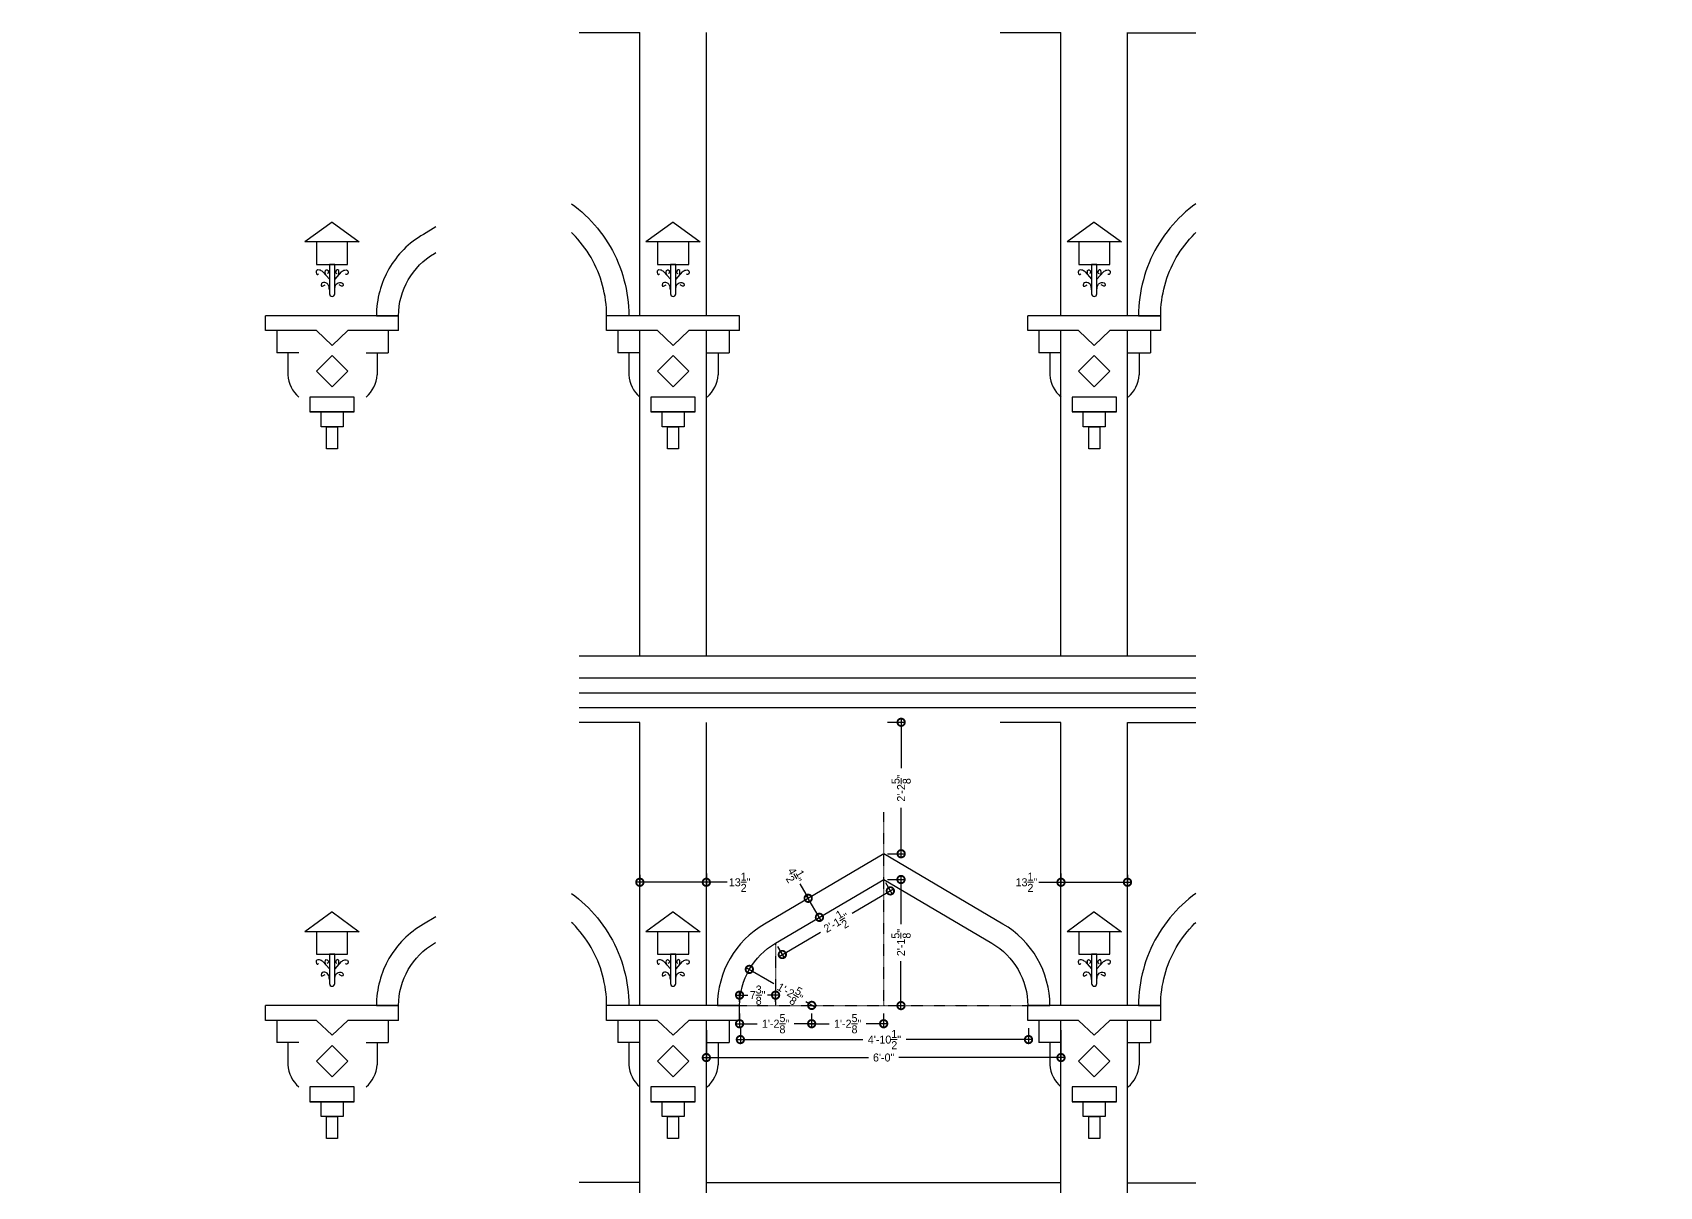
# Paper-space layout 'Layout3' of a CAD drawing. Header units: millimetres. Extents: x 394 to 1198, y 4 to 540.
# Drawn here: x 867.6 to 1197.9, y 305.7 to 539.9 of the extents above; entities that cross this region are included whole.
import ezdxf
from ezdxf.xclip import XClip

# ---------------------------------------------------------------- set-up
doc = ezdxf.new("R2010")
doc.units = ezdxf.units.MM
doc.header["$XCLIPFRAME"] = 0
doc.linetypes.add('BORDER2', pattern=[0.875, 0.25, -0.125, 0.25, -0.125, 0, -0.125])
doc.layers.get('0').update_dxf_attribs({"color": 254})
doc.layers.add('Dim', color=7, linetype='Continuous', lineweight=9)
for name, color, linetype in [('ele', 43, 'Continuous'), ('ele1', 1, 'Continuous'), ('Pillar', 30, 'Continuous'), ('Text', 255, 'Continuous')]:
    doc.layers.add(name, color=color, linetype=linetype)
doc.dimstyles.new('¾ Scale', dxfattribs={"dimtxt": 1.625, "dimasz": 3, "dimexe": 0.75, "dimexo": 0.75, "dimgap": 0.09, "dimtad": 0, "dimdec": 3, "dimzin": 3, "dimdsep": 46, "dimlunit": 4, "dimtxsty": 'Standard', "dimblk": 'DOTSMALL', "dimcen": 0.09, "dimdle": 0.75, "dimadec": 0, "dimazin": 0, "dimtfac": 1, "dimtdec": 3, "dimtmove": 1, "dimatfit": 3, "dimfxl": 1, "dimtolj": 1, "dimtzin": 0, "dimarcsym": 0})

# ---------------------------------------------------------------- blocks, each defined once
blk = doc.blocks.new('LINE')
at = {"color": 0, "linetype": 'ByBlock', "lineweight": -2}
blk.add_line((0, 0), (12, 0), dxfattribs=at)
blk = doc.blocks.new('Arch-6')
at = {"color": 0, "linetype": 'ByBlock', "lineweight": -2}
blk.add_lwpolyline([(63, 0, 0.267949), (53.44, 16.56), (29.25, 30.82), (5.03, 16.54, 0.267394), (-4.5, 0), (0, 0, -0.267949), (7.31, 12.67), (29.25, 25.59), (51.19, 12.67, -0.267949), (58.5, 0)], format="xyb", close=True, dxfattribs=at)
blk = doc.blocks.new('Cangry')
at = {"color": 0, "linetype": 'ByBlock', "lineweight": -2, "ltscale": 3}
for p, q in [((13.5, 0), (-13.5, 0)), ((13.5, -3), (13.5, 0)), ((-13.5, -3), (-13.5, 0)), ((-3.18, -3), (-13.5, -3)), ((-11.25, -3), (-11.25, -7.5)), ((0, -6), (-3.18, -3)), ((3.18, -3), (0, -6)), ((13.5, -3), (3.18, -3)), ((11.39, -3), (11.39, -7.5)), ((-6.75, -7.5), (-11.25, -7.5)), ((-9, -7.5), (-9, -12)), ((6.89, -7.5), (11.39, -7.5)), ((9.14, -7.5), (9.14, -12))]:
    blk.add_line(p, q, dxfattribs=at)
blk.add_lwpolyline([(0, -8.07), (-3.18, -11.25), (0, -14.43), (3.18, -11.25)], close=True, dxfattribs=at)
for centre, start, end in [((-2.45, -11.54), 184.0381, 229.092), ((2.59, -11.54), 310.908, 355.9619)]:
    blk.add_arc(centre, 6.57, start, end, dxfattribs=at)
blk = doc.blocks.new('Lemp')
at = {"color": 0, "linetype": 'ByBlock', "lineweight": -2, "ltscale": 3}
for p, q in [((0, 15.11), (-5.52, 11.07)), ((0, 15.11), (5.52, 11.07)), ((5.52, 11.07), (-5.52, 11.07)), ((-3.16, 11.07), (-3.16, 6.49)), ((3.16, 6.49), (3.16, 11.07)), ((-3.16, 6.49), (3.16, 6.49)), ((-1.85, 5), (-0.53, 3.51)), ((0.53, 6.49), (-0.53, 6.49)), ((-0.53, 6.49), (-0.53, 0.53)), ((0.53, 0.53), (0.53, 6.49)), ((1.85, 5), (0.53, 3.51))]:
    blk.add_line(p, q, dxfattribs=at)
blk.add_arc((0, 0.53), 0.527, 180, 0, dxfattribs=at)
for points in [[(-1.85, 5), (-2.58, 5.37), (-3.12, 5.3), (-3.24, 4.96), (-3.02, 4.45), (-2.73, 4.59)], [(-1.24, 4.31), (-1.4, 4.93), (-1.17, 5.42), (-0.71, 4.88), (-0.97, 4.64)], [(1.24, 4.31), (1.4, 4.93), (1.17, 5.42), (0.71, 4.88), (0.97, 4.64)], [(1.85, 5), (2.58, 5.37), (3.12, 5.3), (3.24, 4.96), (3.02, 4.45), (2.73, 4.59)], [(-0.53, 1.34), (-0.84, 2.47), (-1.26, 2.79), (-2.15, 2.61), (-2.15, 2.08), (-1.67, 2.25), (-1.43, 2.39)], [(0.53, 1.34), (0.84, 2.47), (1.26, 2.79), (2.15, 2.61), (2.15, 2.08), (1.67, 2.25), (1.43, 2.39)]]:
    blk.add_spline(points, degree=3, dxfattribs=at)
blk = doc.blocks.new('Gutka')
at = {"color": 0, "linetype": 'ByBlock', "lineweight": -2}
blk.add_line((4.5, 7.5), (-4.5, 7.5), dxfattribs=at)
for points in [[(4.5, 10.5), (-4.5, 10.5), (-4.5, 7.5), (4.5, 7.5)], [(-2.25, 7.5), (2.25, 7.5), (2.25, 4.5), (-2.25, 4.5)], [(-1.125, 4.5), (1.125, 4.5), (1.125, 0), (-1.125, 0)]]:
    blk.add_lwpolyline(points, close=True, dxfattribs=at)
blk = doc.blocks.new('Arch-9')
at = {"color": 0, "linetype": 'ByBlock', "lineweight": -2}
blk.add_lwpolyline([(99, 0, 0.267949), (84.94, 24.36), (47.25, 46.57), (9.53, 24.34, 0.267572), (-4.5, 0), (0, 0, -0.267949), (11.81, 20.46), (47.25, 41.34), (82.69, 20.46, -0.267949), (94.5, 0)], format="xyb", close=True, dxfattribs=at)
blk = doc.blocks.new('_DotSmall')
at = {"layer": 'Text', "color": 0, "const_width": 0.5}
blk.add_lwpolyline([(-0.0625, 0, 1), (0.0625, 0, 1)], format="xyb", close=True, dxfattribs=at)
blk = doc.blocks.new('*D183')
at = {"layer": 'Defpoints', "color": 0, "transparency": 16777216}
for p in [(1011.12, 341.55), (1025.75, 341.55), (1025.75, 338.74)]:
    blk.add_point(p, dxfattribs=at)
at = {"layer": 'Dim', "color": 0, "lineweight": -2, "transparency": 16777216}
for p, q in [((1011.12, 340.8), (1011.12, 337.99)), ((1025.75, 340.8), (1025.75, 337.99)), ((1010.37, 338.74), (1014.69, 338.74)), ((1026.5, 338.74), (1022.18, 338.74))]:
    blk.add_line(p, q, dxfattribs=at)
at = {"layer": 'Dim', "color": 0, "lineweight": -2, "transparency": 16777216, "xscale": 3, "yscale": 3, "zscale": 3, "rotation": 180}
blk.add_blockref('_DotSmall', (1011.12, 338.74), dxfattribs=at)
at = {"layer": 'Dim', "color": 0, "lineweight": -2, "transparency": 16777216, "xscale": 3, "yscale": 3, "zscale": 3}
blk.add_blockref('_DotSmall', (1025.75, 338.74), dxfattribs=at)
at = {"layer": 'Dim', "color": 0, "transparency": 16777216, "insert": (1018.43, 338.74), "char_height": 1.625, "attachment_point": 5}
blk.add_mtext('\\A1;1\'-2{\\H1x;\\S5/8;}"', dxfattribs=at)
blk = doc.blocks.new('*D184')
at = {"layer": 'Defpoints', "color": 0, "transparency": 16777216}
for p in [(1025.05, 364.2), (1025.12, 364.25), (1027.41, 360.37)]:
    blk.add_point(p, dxfattribs=at)
at = {"layer": 'Dim', "color": 0, "lineweight": -2, "transparency": 16777216}
for p, q in [((1023.33, 367.11), (1025.05, 364.2)), ((1024.47, 363.87), (1024.4, 363.82)), ((1027.71, 359.68), (1024.67, 364.85)), ((1026.76, 359.99), (1026.69, 359.95))]:
    blk.add_line(p, q, dxfattribs=at)
at = {"layer": 'Dim', "color": 0, "lineweight": -2, "transparency": 16777216, "xscale": 3, "yscale": 3, "zscale": 3}
for p, rotation in [((1025.05, 364.2), 120.5115422745537), ((1027.33, 360.33), 300.5115422745537)]:
    blk.add_blockref('_DotSmall', p, dxfattribs=dict(at, rotation=rotation))
at = {"layer": 'Dim', "color": 0, "transparency": 16777216, "insert": (1022.32, 368.83), "char_height": 1.625, "attachment_point": 5, "rotation": 300.5115}
blk.add_mtext('\\A1;4{\\H1x;\\S1/2;}"', dxfattribs=at)
blk = doc.blocks.new('*D185')
at = {"layer": 'Defpoints', "color": 0, "transparency": 16777216}
for p in [(1040.37, 368.01), (1043.89, 368.01), (1040.37, 342.42)]:
    blk.add_point(p, dxfattribs=at)
at = {"layer": 'Dim', "color": 0, "lineweight": -2, "transparency": 16777216}
for p, q in [((1041.12, 368.01), (1044.64, 368.01)), ((1043.89, 368.76), (1043.89, 358.96)), ((1043.89, 341.67), (1043.89, 351.47)), ((1041.12, 342.42), (1044.64, 342.42))]:
    blk.add_line(p, q, dxfattribs=at)
at = {"layer": 'Dim', "color": 0, "lineweight": -2, "transparency": 16777216, "xscale": 3, "yscale": 3, "zscale": 3}
for p, rotation in [((1043.89, 368.01), 90), ((1043.89, 342.42), 270)]:
    blk.add_blockref('_DotSmall', p, dxfattribs=dict(at, rotation=rotation))
at = {"layer": 'Dim', "color": 0, "transparency": 16777216, "insert": (1043.89, 355.22), "char_height": 1.625, "attachment_point": 5, "rotation": 90}
blk.add_mtext('\\A1;2\'-1{\\H1x;\\S5/8;}"', dxfattribs=at)
blk = doc.blocks.new('*D186')
at = {"layer": 'Defpoints', "color": 0, "transparency": 16777216}
for p in [(1040.37, 399.92), (1043.92, 399.92), (1040.37, 373.24)]:
    blk.add_point(p, dxfattribs=at)
at = {"layer": 'Dim', "color": 0, "lineweight": -2, "transparency": 16777216}
for p, q in [((1041.12, 399.92), (1044.67, 399.92)), ((1043.92, 400.67), (1043.92, 390.59)), ((1043.92, 372.49), (1043.92, 382.56)), ((1041.12, 373.24), (1044.67, 373.24))]:
    blk.add_line(p, q, dxfattribs=at)
at = {"layer": 'Dim', "color": 0, "lineweight": -2, "transparency": 16777216, "xscale": 3, "yscale": 3, "zscale": 3}
for p, rotation in [((1043.92, 399.92), 90), ((1043.92, 373.24), 270)]:
    blk.add_blockref('_DotSmall', p, dxfattribs=dict(at, rotation=rotation))
at = {"layer": 'Dim', "color": 0, "transparency": 16777216, "insert": (1043.92, 386.58), "char_height": 1.625, "attachment_point": 5, "rotation": 90}
blk.add_mtext('\\A1;2\'-2{\\H1x;\\S5/8;}"', dxfattribs=at)
blk = doc.blocks.new('*D187')
at = {"layer": 'Defpoints', "color": 0, "transparency": 16777216}
for p in [(1011.28, 338.59), (1069.78, 338.59), (1069.78, 335.52)]:
    blk.add_point(p, dxfattribs=at)
at = {"layer": 'Dim', "color": 0, "lineweight": -2, "transparency": 16777216}
for p, q in [((1011.28, 337.84), (1011.28, 334.77)), ((1069.78, 337.84), (1069.78, 334.77)), ((1010.53, 335.52), (1036.11, 335.52)), ((1070.53, 335.52), (1044.95, 335.52))]:
    blk.add_line(p, q, dxfattribs=at)
at = {"layer": 'Dim', "color": 0, "lineweight": -2, "transparency": 16777216, "xscale": 3, "yscale": 3, "zscale": 3, "rotation": 180}
blk.add_blockref('_DotSmall', (1011.28, 335.52), dxfattribs=at)
at = {"layer": 'Dim', "color": 0, "lineweight": -2, "transparency": 16777216, "xscale": 3, "yscale": 3, "zscale": 3}
blk.add_blockref('_DotSmall', (1069.78, 335.52), dxfattribs=at)
at = {"layer": 'Dim', "color": 0, "transparency": 16777216, "insert": (1040.53, 335.52), "char_height": 1.625, "attachment_point": 5}
blk.add_mtext('\\A1;4\'-10{\\H1x;\\S1/2;}"', dxfattribs=at)
blk = doc.blocks.new('*D188')
at = {"layer": 'Defpoints', "color": 0, "transparency": 16777216}
for p in [(1004.37, 338.16), (1076.37, 338.16), (1076.37, 331.87)]:
    blk.add_point(p, dxfattribs=at)
at = {"layer": 'Dim', "color": 0, "lineweight": -2, "transparency": 16777216}
for p, q in [((1004.37, 337.41), (1004.37, 331.12)), ((1076.37, 337.41), (1076.37, 331.12)), ((1003.62, 331.87), (1037.3, 331.87)), ((1077.12, 331.87), (1043.44, 331.87))]:
    blk.add_line(p, q, dxfattribs=at)
at = {"layer": 'Dim', "color": 0, "lineweight": -2, "transparency": 16777216, "xscale": 3, "yscale": 3, "zscale": 3, "rotation": 180}
blk.add_blockref('_DotSmall', (1004.37, 331.87), dxfattribs=at)
at = {"layer": 'Dim', "color": 0, "lineweight": -2, "transparency": 16777216, "xscale": 3, "yscale": 3, "zscale": 3}
blk.add_blockref('_DotSmall', (1076.37, 331.87), dxfattribs=at)
at = {"layer": 'Dim', "color": 0, "transparency": 16777216, "insert": (1040.37, 331.87), "char_height": 1.625, "attachment_point": 5}
blk.add_mtext('\\A1;6\'-0"', dxfattribs=at)
blk = doc.blocks.new('*D189')
at = {"layer": 'Defpoints', "color": 0, "transparency": 16777216}
for p in [(1004.37, 369.97), (990.87, 369.72), (990.87, 367.45)]:
    blk.add_point(p, dxfattribs=at)
at = {"layer": 'Dim', "color": 0, "lineweight": -2, "transparency": 16777216}
for p, q in [((1005.12, 367.45), (990.12, 367.45)), ((990.87, 368.97), (990.87, 366.7)), ((1004.37, 369.22), (1004.37, 366.7)), ((1008.6, 367.45), (1004.37, 367.45))]:
    blk.add_line(p, q, dxfattribs=at)
at = {"layer": 'Dim', "color": 0, "lineweight": -2, "transparency": 16777216, "xscale": 3, "yscale": 3, "zscale": 3, "rotation": 180}
blk.add_blockref('_DotSmall', (990.87, 367.45), dxfattribs=at)
at = {"layer": 'Dim', "color": 0, "lineweight": -2, "transparency": 16777216, "xscale": 3, "yscale": 3, "zscale": 3}
blk.add_blockref('_DotSmall', (1004.37, 367.45), dxfattribs=at)
at = {"layer": 'Dim', "color": 0, "transparency": 16777216, "insert": (1011.13, 367.45), "char_height": 1.625, "attachment_point": 5}
blk.add_mtext('\\A1;13{\\H1x;\\S1/2;}"', dxfattribs=at)
blk = doc.blocks.new('*D192')
at = {"layer": 'Defpoints', "color": 0, "transparency": 16777216}
for p in [(1076.37, 369.97), (1089.87, 369.72), (1089.87, 367.45)]:
    blk.add_point(p, dxfattribs=at)
at = {"layer": 'Dim', "color": 0, "lineweight": -2, "transparency": 16777216}
for p, q in [((1071.88, 367.45), (1076.37, 367.45)), ((1075.62, 367.45), (1090.62, 367.45)), ((1076.37, 369.22), (1076.37, 366.7)), ((1089.87, 368.97), (1089.87, 366.7))]:
    blk.add_line(p, q, dxfattribs=at)
at = {"layer": 'Dim', "color": 0, "lineweight": -2, "transparency": 16777216, "xscale": 3, "yscale": 3, "zscale": 3, "rotation": 180}
blk.add_blockref('_DotSmall', (1076.37, 367.45), dxfattribs=at)
at = {"layer": 'Dim', "color": 0, "lineweight": -2, "transparency": 16777216, "xscale": 3, "yscale": 3, "zscale": 3}
blk.add_blockref('_DotSmall', (1089.87, 367.45), dxfattribs=at)
at = {"layer": 'Dim', "color": 0, "transparency": 16777216, "insert": (1069.35, 367.45), "char_height": 1.625, "attachment_point": 5}
blk.add_mtext('\\A1;13{\\H1x;\\S1/2;}"', dxfattribs=at)
blk = doc.blocks.new('*D193')
at = {"layer": 'Defpoints', "color": 0, "transparency": 16777216}
for p in [(1025.75, 341.55), (1040.37, 341.55), (1040.37, 338.74)]:
    blk.add_point(p, dxfattribs=at)
at = {"layer": 'Dim', "color": 0, "lineweight": -2, "transparency": 16777216}
for p, q in [((1025.75, 340.8), (1025.75, 337.99)), ((1040.37, 340.8), (1040.37, 337.99)), ((1025, 338.74), (1029.31, 338.74)), ((1041.12, 338.74), (1036.81, 338.74))]:
    blk.add_line(p, q, dxfattribs=at)
at = {"layer": 'Dim', "color": 0, "lineweight": -2, "transparency": 16777216, "xscale": 3, "yscale": 3, "zscale": 3, "rotation": 180}
blk.add_blockref('_DotSmall', (1025.75, 338.74), dxfattribs=at)
at = {"layer": 'Dim', "color": 0, "lineweight": -2, "transparency": 16777216, "xscale": 3, "yscale": 3, "zscale": 3}
blk.add_blockref('_DotSmall', (1040.37, 338.74), dxfattribs=at)
at = {"layer": 'Dim', "color": 0, "transparency": 16777216, "insert": (1033.06, 338.74), "char_height": 1.625, "attachment_point": 5}
blk.add_mtext('\\A1;1\'-2{\\H1x;\\S5/8;}"', dxfattribs=at)
blk = doc.blocks.new('*D207')
at = {"layer": 'Defpoints', "color": 0, "transparency": 16777216}
for p in [(1013.08, 349.73), (1025.75, 342.42), (1025.77, 342.46)]:
    blk.add_point(p, dxfattribs=at)
at = {"layer": 'Dim', "color": 0, "lineweight": -2, "transparency": 16777216}
for p, q in [((1012.45, 350.14), (1018.08, 346.89)), ((1013.46, 350.38), (1013.48, 350.42)), ((1026.42, 342.08), (1024.57, 343.15)), ((1026.12, 343.07), (1026.14, 343.11))]:
    blk.add_line(p, q, dxfattribs=at)
at = {"layer": 'Dim', "color": 0, "lineweight": -2, "transparency": 16777216, "xscale": 3, "yscale": 3, "zscale": 3}
for p, rotation in [((1013.1, 349.77), 150.0000000000762), ((1025.77, 342.46), 330.0000000000762)]:
    blk.add_blockref('_DotSmall', p, dxfattribs=dict(at, rotation=rotation))
at = {"layer": 'Dim', "color": 0, "transparency": 16777216, "insert": (1021.35, 345.05), "char_height": 1.625, "attachment_point": 5, "rotation": 330}
blk.add_mtext('\\A1;1\'-2{\\H1x;\\S5/8;}"', dxfattribs=at)
blk = doc.blocks.new('*D208')
at = {"layer": 'Defpoints', "color": 0, "transparency": 16777216}
for p in [(1040.37, 368.01), (1018.43, 355.08), (1019.8, 352.78)]:
    blk.add_point(p, dxfattribs=at)
at = {"layer": 'Dim', "color": 0, "lineweight": -2, "transparency": 16777216}
for p, q in [((1040.75, 367.37), (1042.11, 365.06)), ((1042.38, 366.08), (1033.99, 361.14)), ((1019.15, 352.39), (1027.54, 357.34)), ((1018.82, 354.44), (1020.18, 352.13))]:
    blk.add_line(p, q, dxfattribs=at)
at = {"layer": 'Dim', "color": 0, "lineweight": -2, "transparency": 16777216, "xscale": 3, "yscale": 3, "zscale": 3}
for p, rotation in [((1041.73, 365.7), 30.51154227437393), ((1019.8, 352.78), 210.5115422743739)]:
    blk.add_blockref('_DotSmall', p, dxfattribs=dict(at, rotation=rotation))
at = {"layer": 'Dim', "color": 0, "transparency": 16777216, "insert": (1030.76, 359.24), "char_height": 1.625, "attachment_point": 5, "rotation": 30.5115}
blk.add_mtext('\\A1;2\'-1{\\H1x;\\S1/2;}"', dxfattribs=at)
blk = doc.blocks.new('*D210')
at = {"layer": 'Defpoints', "color": 0, "transparency": 16777216}
for p in [(1018.43, 344.54), (1011.12, 342.42), (1018.43, 342.42)]:
    blk.add_point(p, dxfattribs=at)
at = {"layer": 'Dim', "color": 0, "lineweight": -2, "transparency": 16777216}
for p, q in [((1010.37, 344.54), (1012.79, 344.54)), ((1011.12, 343.17), (1011.12, 345.29)), ((1019.18, 344.54), (1016.76, 344.54)), ((1018.43, 343.17), (1018.43, 345.29))]:
    blk.add_line(p, q, dxfattribs=at)
at = {"layer": 'Dim', "color": 0, "lineweight": -2, "transparency": 16777216, "xscale": 3, "yscale": 3, "zscale": 3, "rotation": 180}
blk.add_blockref('_DotSmall', (1011.12, 344.54), dxfattribs=at)
at = {"layer": 'Dim', "color": 0, "lineweight": -2, "transparency": 16777216, "xscale": 3, "yscale": 3, "zscale": 3}
blk.add_blockref('_DotSmall', (1018.43, 344.54), dxfattribs=at)
at = {"layer": 'Dim', "color": 0, "transparency": 16777216, "insert": (1014.78, 344.54), "char_height": 1.625, "attachment_point": 5}
blk.add_mtext('\\A1;7{\\H1x;\\S3/8;}"', dxfattribs=at)

psp = doc.layouts.new('Layout3')

# ---------------------------------------------------------------- linework, layer by layer
at = {"layer": 'Dim', "linetype": 'BORDER2', "lineweight": -2, "ltscale": 0.25}
for p, q in [((1040.3726, 342.418), (1040.3726, 381.6961)), ((1018.4347, 355.0838), (1018.4347, 342.418)), ((1011.1221, 342.418), (1069.6231, 342.418))]:
    psp.add_line(p, q, dxfattribs=at)
at = {"layer": 'Dim'}
for p in [(1018.4347, 355.0838), (1062.3105, 355.0838), (1025.7473, 342.418), (1054.9979, 342.418)]:
    psp.add_point(p, dxfattribs=at)
at = {"layer": 'ele', "linetype": 'ByBlock', "lineweight": -2}
for p, q in [((978.5235, 413.418), (1103.7306, 413.418)), ((978.5235, 408.918), (1103.7306, 408.918)), ((978.5235, 405.918), (1103.7306, 405.918)), ((978.5235, 402.918), (1103.7306, 402.918)), ((978.5235, 306.5847), (990.8726, 306.5847)), ((1076.3726, 306.418), (1004.3726, 306.418)), ((1089.8726, 306.418), (1103.7306, 306.418))]:
    psp.add_line(p, q, dxfattribs=at)

# ---------------------------------------------------------------- block references
at = {"layer": 'ele'}
ref = psp.add_blockref('Lemp', (842.8904, 346.3476), dxfattribs=dict(at, row_count=2, column_count=2, row_spacing=140, column_spacing=85.5))
XClip(ref).set_block_clipping_path([(-145.8525954997, -141.3345357226), (21.0902398758, 80.0727304324)])
ref = psp.add_blockref('Lemp', (997.6226, 346.3476), dxfattribs=dict(at, row_count=2, column_count=2, row_spacing=140, column_spacing=85.5))
XClip(ref).set_block_clipping_path([(-19.0991225353, -91.2567702924), (106.1080039964, 74.7986793239)])
ref = psp.add_blockref('Cangry', (842.8904, 342.418), dxfattribs=dict(at, row_count=2, column_count=2, row_spacing=140, column_spacing=85.5))
XClip(ref).set_block_clipping_path([(-145.8525954997, -137.4049194953), (21.0902398758, 84.0023466596)])
ref = psp.add_blockref('Cangry', (997.6226, 342.418), dxfattribs=dict(at, row_count=2, column_count=2, row_spacing=140, column_spacing=85.5))
XClip(ref).set_block_clipping_path([(-19.0991225353, -87.3271540651), (106.1080039964, 78.7282955511)])
at = {"layer": 'ele1'}
ref = psp.add_blockref('Arch-9', (984.1231, 342.418), dxfattribs=dict(at, xscale=-1, row_count=2, column_count=1, row_spacing=140, column_spacing=0))
XClip(ref).set_block_clipping_path([(-118.0985831644, -87.3271540651), (7.1085433672, 78.7282955511)])
ref = psp.add_blockref('Arch-9', (1096.6221, 342.418), dxfattribs=dict(at, row_count=2, column_count=1, row_spacing=140, column_spacing=0))
XClip(ref).set_block_clipping_path([(-118.0985831644, -87.3271540651), (7.1085433672, 78.7282955511)])
ref = psp.add_blockref('Arch-6', (856.3898, 342.418), dxfattribs=dict(at, row_count=2, column_count=2, row_spacing=140, column_spacing=85.5))
XClip(ref).set_block_clipping_path([(-159.3520561289, -137.4049194953), (7.5907792467, 84.0023466596)])
ref = psp.add_blockref('Gutka', (842.8904, 315.4156), dxfattribs=dict(at, row_count=2, column_count=2, row_spacing=140, column_spacing=85.5))
XClip(ref).set_block_clipping_path([(-145.8525954997, -110.4025552073), (21.0902398759, 111.0047109477)])
ref = psp.add_blockref('Gutka', (997.6226, 315.4156), dxfattribs=dict(at, row_count=2, column_count=2, row_spacing=140, column_spacing=85.5))
XClip(ref).set_block_clipping_path([(-19.0991225353, -60.324789777), (106.1080039964, 105.7306598392)])
psp.add_blockref('Arch-6', (1011.1221, 342.418), dxfattribs=at)
at = {"layer": 'Pillar'}
ref = psp.add_blockref('LINE', (1007.1404, 399.918), dxfattribs=dict(at, xscale=-6, yscale=6, zscale=6, row_count=2, column_count=2, row_spacing=140, column_spacing=-85.5))
XClip(ref).set_block_clipping_path([(23.8599600207, -32.3174865826), (51.6837659166, 4.5837244433)])
ref = psp.add_blockref('LINE', (918.8726, 399.918), dxfattribs=dict(at, xscale=6, yscale=6, zscale=6, row_count=2, column_count=2, row_spacing=140, column_spacing=85.5))
XClip(ref).set_block_clipping_path([(9.9418129108, -23.9711923442), (30.8096673327, 3.7047159252)])
ref = psp.add_blockref('LINE', (990.8726, 342.418), dxfattribs=dict(at, xscale=-4.790000000000873, yscale=4.690000000000509, zscale=4.69, rotation=270, row_count=2, column_count=2, row_spacing=13.5, column_spacing=-140))
XClip(ref).set_block_clipping_path([(-18.5802455458, -2.6330751674), (16.7507011811, 24.0635402977)])
ref = psp.add_blockref('LINE', (1076.3726, 342.418), dxfattribs=dict(at, xscale=-4.790000000000873, yscale=4.690000000000509, zscale=4.69, rotation=270, row_count=2, column_count=2, row_spacing=13.5, column_spacing=-140))
XClip(ref).set_block_clipping_path([(-18.5802455458, -20.8633523529), (16.7507011811, 5.8332631123)])
ref = psp.add_blockref('LINE', (1089.8726, 399.8647), dxfattribs=dict(at, xscale=9, yscale=6, zscale=6, row_count=2, column_count=1, row_spacing=140, column_spacing=85.5))
XClip(ref).set_block_clipping_path([(-12.3721247261, -23.9623034553), (1.5397782218, 3.7136048141)])
ref = psp.add_blockref('LINE', (990.8726, 273.418), dxfattribs=dict(at, xscale=-5.5, yscale=4.690000000000509, zscale=4.69, rotation=270, row_count=2, column_count=2, row_spacing=13.5, column_spacing=-140))
XClip(ref).set_block_clipping_path([(-3.1052247429, -2.6330751674), (26.653816407, 24.0635402977)])
ref = psp.add_blockref('LINE', (1076.3726, 273.418), dxfattribs=dict(at, xscale=-5.5, yscale=4.690000000000509, zscale=4.69, rotation=270, row_count=2, column_count=2, row_spacing=13.5, column_spacing=-140))
XClip(ref).set_block_clipping_path([(-3.1052247429, -20.8633523529), (26.653816407, 5.8332631123)])

# ---------------------------------------------------------------- dimensions: what is measured, and where the dimension line sits
at = {"layer": 'Dim'}
for base, p1, p2, picture, middle in [((1043.91754, 399.91799), (1040.3726, 373.2355), (1040.3726, 399.91799), '*D186', (1043.91754, 386.57674)), ((1043.8875, 368.0122), (1040.3726, 342.418), (1040.3726, 368.0122), '*D185', (1043.8875, 355.2151))]:
    dim = psp.add_linear_dim(base=base, p1=p1, p2=p2, angle=90, dimstyle='¾ Scale', dxfattribs=at)
    dim.commit()
    dim.dimension.update_dxf_attribs({"geometry": picture, "text_midpoint": middle})
dim = psp.add_linear_dim(base=(990.8726, 367.4486), p1=(1004.3726, 369.9745), p2=(990.8726, 369.7238), angle=180, dimstyle='¾ Scale', override={"dimlunit": 5, "dimpost": '"'}, dxfattribs=at)
dim.commit()
dim.dimension.update_dxf_attribs({"geometry": '*D189', "text_midpoint": (1011.1261, 367.4486), "dimtype": 160})
for base, p1, p2, angle, picture, middle in [((1025.0465, 364.2036), (1027.4055, 360.3705), (1025.1208, 364.2474), 120.511542, '*D184', (1022.0552, 368.6672)), ((1025.7693, 342.4561), (1013.0815, 349.7306), (1025.7473, 342.418), 330, '*D207', (1021.3483, 345.0534))]:
    dim = psp.add_linear_dim(base=base, p1=p1, p2=p2, angle=angle, dimstyle='¾ Scale', dxfattribs=at)
    dim.commit()
    dim.dimension.update_dxf_attribs({"geometry": picture, "text_midpoint": middle, "dimtype": 161})
dim = psp.add_linear_dim(base=(1089.8726, 367.4486), p1=(1076.3726, 369.9745), p2=(1089.8726, 369.7238), dimstyle='¾ Scale', override={"dimlunit": 5, "dimpost": '"'}, dxfattribs=at)
dim.commit()
dim.dimension.update_dxf_attribs({"geometry": '*D192', "text_midpoint": (1069.3536, 367.4486), "dimtype": 160})
dim = psp.add_aligned_dim(p1=(1040.3726, 368.0122), p2=(1018.4347, 355.0838), distance=2.6795, dimstyle='¾ Scale', dxfattribs=at)
dim.commit()
dim.dimension.update_dxf_attribs({"geometry": '*D208', "text_midpoint": (1030.7641, 359.2396)})
for base, p1, p2, picture, middle in [((1018.4347, 344.5416), (1011.1221, 342.418), (1018.4347, 342.418), '*D210', (1014.7784, 344.5416)), ((1025.7473, 338.7372), (1011.1221, 341.548), (1025.7473, 341.548), '*D183', (1018.4347, 338.7372)), ((1040.3726, 338.7372), (1025.7473, 341.548), (1040.3726, 341.548), '*D193', (1033.06, 338.7372)), ((1076.3726, 331.868), (1004.3726, 338.1581), (1076.3726, 338.1581), '*D188', (1040.3726, 331.868)), ((1069.7813, 335.5216), (1011.2802, 338.5937), (1069.7813, 338.5937), '*D187', (1040.5308, 335.5216))]:
    dim = psp.add_linear_dim(base=base, p1=p1, p2=p2, dimstyle='¾ Scale', dxfattribs=at)
    dim.commit()
    dim.dimension.update_dxf_attribs({"geometry": picture, "text_midpoint": middle})

doc.saveas('drawing.dxf')
